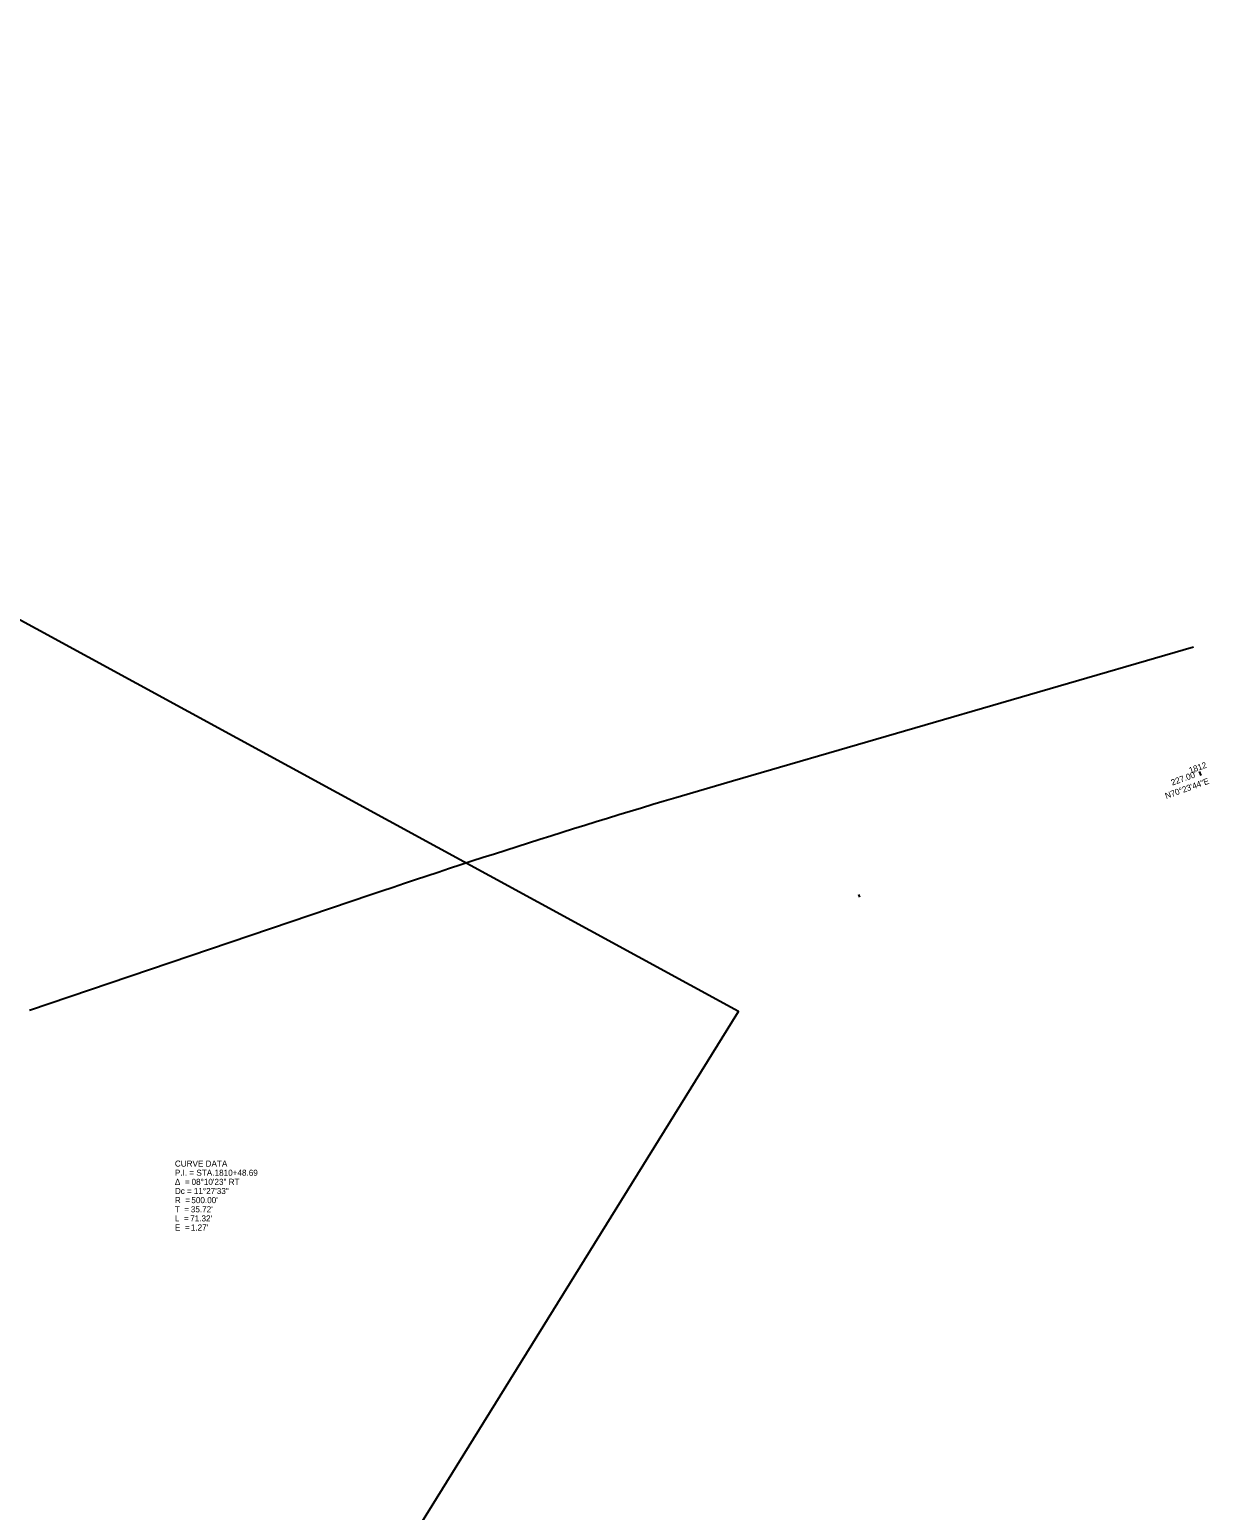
# Model space of a CAD drawing. Extents: x 152338 to 153512, y 329809 to 331515.
# Drawn here: x 152789.6 to 152952.4, y 330901.4 to 331105.7 of the extents above; entities that cross this region are included whole.
import ezdxf

# ---------------------------------------------------------------- set-up
doc = ezdxf.new("R2010")
doc.units = 0
for name, color, linetype in [('Default', 7, 'Continuous'), ('GE_P_Alignment_100_Bearings', 7, 'Continuous'), ('GE_P_Alignment_100_Curve_Data', 7, 'Continuous'), ('GE_P_Alignment_100_Distances', 7, 'Continuous'), ('GE_P_Alignment_100_Stations', 7, 'Continuous'), ('SC_Scratch1', 7, 'Continuous')]:
    doc.layers.add(name, color=color, linetype=linetype)

msp = doc.modelspace()

# ---------------------------------------------------------------- linework, layer by layer
at = {"layer": 'Default'}
msp.add_lwpolyline([(152551.28, 330955.68), (152746.81, 330843.46), (152791.03, 330814.74), (152887.43, 330970.2), (152887.43, 330970.2), (152638.64, 331105.7), (152575.16, 330986.19)], close=True, dxfattribs=at)
at = {"layer": 'GE_P_Alignment_100_Stations'}
for p, q in [((152951.28, 331002.79), (152951.08, 331003.35)), ((152904.18, 330986.01), (152904.06, 330986.35))]:
    msp.add_line(p, q, dxfattribs=at)
at = {"layer": 'SC_Scratch1'}
for p, q in [((152950.25, 331020.5), (152886.62, 331002.01)), ((152836.68, 330986.3), (152789.61, 330970.36))]:
    msp.add_line(p, q, dxfattribs=at)
msp.add_arc((153221.56, 329849.7), 1200, 106.20737, 108.7073, dxfattribs=at)

# ---------------------------------------------------------------- texts
at = {"layer": 'GE_P_Alignment_100_Bearings'}
msp.add_text('N70°23\'44"E', height=0.84, rotation=19.6045, dxfattribs=at).set_placement((152946.48, 330999.54))
at = {"layer": 'GE_P_Alignment_100_Curve_Data'}
for s, p in [('CURVE DATA', (152809.66, 330948.81)), ('P.I. = STA. ', (152809.66, 330947.55)), ('1810+48.69', (152815.14, 330947.55)), ('Δ  = ', (152809.66, 330946.29)), ('Dc = ', (152809.66, 330945.03)), ('08°10\'23" RT', (152811.96, 330946.29)), ('11°27\'33"', (152812.28, 330945.03)), ('R  = ', (152809.66, 330943.77)), ("500.00'", (152811.93, 330943.77)), ('T  = ', (152809.66, 330942.51)), ('L  = ', (152809.66, 330941.25)), ("71.32'", (152811.77, 330941.25)), ("35.72'", (152811.86, 330942.51)), ('E  = ', (152809.66, 330939.99)), ("1.27'", (152811.86, 330939.99))]:
    msp.add_text(s, height=0.84, dxfattribs=at).set_placement(p)
at = {"layer": 'GE_P_Alignment_100_Distances'}
msp.add_text("227.00'", height=0.84, rotation=19.6045, dxfattribs=at).set_placement((152947.31, 331001.38))
at = {"layer": 'GE_P_Alignment_100_Stations'}
msp.add_text('1812', height=0.84, rotation=19.6045, dxfattribs=at).set_placement((152949.79, 331003.05))

doc.saveas('drawing.dxf')
